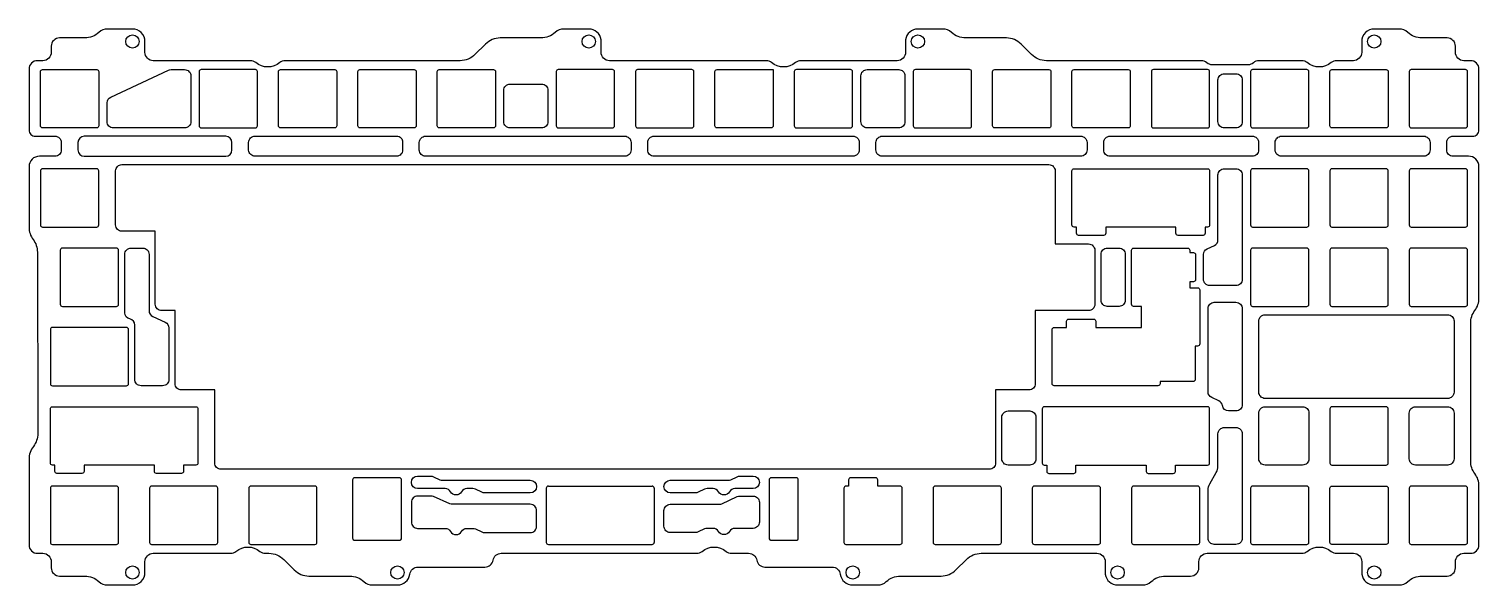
# Model space of a CAD drawing. Header units: millimetres. Extents: x 0 to 348, y -126 to 7.
import ezdxf

# ---------------------------------------------------------------- set-up
doc = ezdxf.new("R2010")
doc.units = ezdxf.units.MM
doc.header["$MEASUREMENT"] = 0

# ---------------------------------------------------------------- blocks, each defined once
blk = doc.blocks.new('FACEFEAT')
at = {"color": 0}
blk.add_lwpolyline([(228.86815, 39.968338), (44.41815, 39.968338, -0.414214), (42.91815, 41.468338), (42.91815, 59.018338), (34.89315, 59.018338, -0.414214), (33.39315, 60.518338), (33.39315, 78.068338), (30.13065, 78.068338, -0.414214), (28.63065, 79.568338), (28.63065, 97.118338), (20.60565, 97.118338, -0.414214), (19.10565, 98.618338), (19.10565, 111.618338, -0.414214), (20.60565, 113.118338), (243.15565, 113.118338, -0.414214), (244.65565, 111.618338), (244.65565, 94.068338), (252.68065, 94.068338, -0.414214), (254.18065, 92.568338), (254.18065, 79.568338, -0.414214), (252.68065, 78.068338), (239.89315, 78.068338), (239.89315, 60.518338, -0.414214), (238.39315, 59.018338), (230.36815, 59.018338), (230.36815, 41.468338, -0.414214), (228.86815, 39.968338, -1)], format="xyb", close=True, dxfattribs=at)

msp = doc.modelspace()

# ---------------------------------------------------------------- linework, layer by layer
at = {"linetype": 'ByBlock'}
for p, q in [((11.525, -20.025), (11.525, -21.8375)), ((47.000511, -18.525), (13.025, -18.525)), ((48.500511, -21.8375), (48.500511, -20.025)), ((13.025, -23.3375), (47.000511, -23.3375))]:
    msp.add_line(p, q, dxfattribs=at)
for p, q in [((123.96875, -103.0375), (123.96875, -116.0375)), ((124.46875, -102.5375), (149.375, -102.5375)), ((149.875, -103.0375), (149.875, -116.0375)), ((124.46875, -116.5375), (149.375, -116.5375))]:
    msp.add_line(p, q)
for points in [[(340.225817, 5.061382), (334.18139, 5.061382, -0.189838), (330.771657, 6.404372, 0.189838), (328.725817, 7.210166), (322.725817, 7.210166, 0.414214), (319.725817, 4.210166), (319.725817, 1.601, -0.414214), (317.725817, -0.399), (313.67799, -0.399, 0.175336), (312.398317, -0.861978, -0.361794), (306.639785, -0.861978, 0.175336), (305.360112, -0.399), (295.044951, -0.399, 0.182676), (293.722075, -0.899, -0.182676), (292.399199, -1.399), (283.863301, -1.399, -0.182676), (282.540425, -0.899, 0.182676), (281.217549, -0.399), (244.027515, -0.399, -0.198912), (240.491981, 1.065466), (237.960531, 3.596916, 0.198912), (234.424997, 5.061382), (224.64389, 5.061382, -0.189838), (221.234157, 6.404372, 0.189838), (219.188317, 7.210166), (213.188317, 7.210166, 0.37391), (210.217475, 4.627416), (210.217475, 1.601, -0.414214), (208.217475, -0.399), (185.09049, -0.399, 0.175336), (183.810817, -0.861978, -0.361794), (178.052285, -0.861978, 0.175336), (176.772612, -0.399), (139.121659, -0.399, -0.414214), (137.121659, 1.601), (137.121659, 4.627416, 0.37391), (134.150817, 7.210166), (128.150817, 7.210166, 0.189838), (126.104978, 6.404372, -0.189838), (122.695245, 5.061382), (112.914137, 5.061382, 0.198912), (109.378603, 3.596916), (106.847153, 1.065466, -0.198912), (103.31162, -0.399), (61.26549, -0.399, 0.175336), (59.985817, -0.861978, -0.361794), (54.227285, -0.861978, 0.175336), (52.947612, -0.399), (29.613317, -0.399, -0.414214), (27.613317, 1.601), (27.613317, 4.210166, 0.414214), (24.613317, 7.210166), (18.613317, 7.210166, 0.189838), (16.567478, 6.404372, -0.189838), (13.157745, 5.061382), (7.113317, 5.061382, 0.414214), (5.113317, 3.061382), (5.113317, 1.601, -0.414214), (3.113317, -0.399), (1.775, -0.399, 0.414214), (-0.225, -2.399), (-0.225, -17.025, 0.414214), (1.275, -18.525), (6.025, -18.525, -0.414214), (7.525, -20.025), (7.525, -21.8375, -0.414214), (6.025, -23.3375), (2.275, -23.3375, 0.414214), (-0.225, -25.8375), (-0.225, -40.332373, 0.162653), (0.779397, -43.338227, -0.162089), (1.783782, -46.333091), (1.879579, -89.919095, -0.167268), (0.827295, -92.998574, 0.166703), (-0.225, -96.067064), (-0.225, -116.6635, 0.414214), (1.775, -118.6635), (3.113317, -118.6635, -0.414214), (5.113317, -120.6635), (5.113317, -122.123882, 0.414214), (7.113317, -124.123882), (13.157745, -124.123882, -0.189838), (16.567478, -125.466872, 0.189838), (18.613317, -126.272666), (24.613317, -126.272666, 0.414214), (27.613317, -123.272666), (27.613317, -120.6635, -0.414214), (29.613317, -118.6635), (48.185112, -118.6635, 0.175336), (49.464785, -118.200522, -0.361794), (55.223317, -118.200522, 0.175336), (56.50299, -118.6635), (57.385802, -118.6635, -0.198912), (60.921336, -120.127966), (63.452786, -122.659416, 0.198912), (66.98832, -124.123882), (76.769428, -124.123882, -0.189838), (80.17916, -125.466872, 0.189838), (82.225, -126.272666), (88.225, -126.272666, 0.37391), (91.195842, -123.689916, -0.37391), (93.176403, -121.968083), (109.225, -121.968083, 0.363911), (111.194543, -120.315791, -0.363911), (113.164086, -118.6635), (160.103862, -118.6635, 0.175336), (161.383535, -118.200522, -0.361794), (167.142067, -118.200522, 0.175336), (168.42174, -118.6635), (172.525, -118.6635, -0.363911), (174.494543, -120.315791, 0.363911), (176.464086, -121.968083), (192.573597, -121.968083, -0.37391), (194.554158, -123.689916, 0.37391), (197.525, -126.272666), (203.525, -126.272666, 0.189838), (205.57084, -125.466872, -0.189838), (208.980572, -124.123882), (218.76168, -124.123882, 0.198912), (222.297214, -122.659416), (224.828664, -120.127966, -0.198912), (228.364198, -118.6635), (256.165841, -118.6635, -0.414214), (258.165841, -120.6635), (258.165841, -123.689916, 0.37391), (261.136683, -126.272666), (267.136683, -126.272666, 0.189838), (269.182522, -125.466872, -0.189838), (272.592255, -124.123882), (278.636683, -124.123882, 0.414214), (280.636683, -122.123882), (280.636683, -120.6635, -0.414214), (282.636683, -118.6635), (305.360112, -118.6635, 0.175336), (306.639785, -118.200522, -0.361794), (312.398317, -118.200522, 0.175336), (313.67799, -118.6635), (317.754975, -118.6635, -0.414214), (319.754975, -120.6635), (319.754975, -123.689916, 0.37391), (322.725817, -126.272666), (328.725817, -126.272666, 0.189838), (330.771657, -125.466872, -0.189838), (334.18139, -124.123882), (340.225817, -124.123882, 0.414214), (342.225817, -122.123882), (342.225817, -120.6635, -0.414214), (344.225817, -118.6635), (345.8875, -118.6635, 0.414214), (347.8875, -116.6635), (347.8875, -102.5375, 0.162278), (346.8875, -99.5375, -0.162278), (345.8875, -96.5375), (345.8875, -63.3875, -0.162278), (346.8875, -60.3875, 0.162278), (347.8875, -57.3875), (347.8875, -25.8375, 0.414214), (345.362745, -23.312745), (341.6375, -23.312745, -0.414214), (340.1375, -21.8375), (340.1375, -20.025, -0.414214), (341.6375, -18.525), (346.3875, -18.525, 0.414214), (347.8875, -17.025), (347.8875, -2.399, 0.414214), (345.8875, -0.399), (344.225817, -0.399, -0.414214), (342.225817, 1.601), (342.225817, 3.061382, 0.414214)], [(16.025, -16.525), (3.025, -16.525, -0.414214), (2.525, -16.025), (2.525, -3.025, -0.414214), (3.025, -2.525), (16.025, -2.525, -0.414214), (16.525, -3.025), (16.525, -16.025, -0.414214)], [(19.391073, -9.121144), (33.235163, -2.665538, -0.109518), (33.86909, -2.525), (37.125, -2.525, -0.414214), (38.625, -4.025), (38.625, -15.025, -0.414214), (37.125, -16.525), (20.025, -16.525, -0.414214), (18.525, -15.025), (18.525, -10.480605, -0.291473)], [(41.125, -16.525), (54.125, -16.525, 0.414214), (54.625, -16.025), (54.625, -3.025, 0.414214), (54.125, -2.525), (41.125, -2.525, 0.414214), (40.625, -3.025), (40.625, -16.025, 0.414214)], [(59.675, -3.025, -0.414214), (60.175, -2.525), (73.175, -2.525, -0.414214), (73.675, -3.025), (73.675, -16.025, -0.414214), (73.175, -16.525), (60.175, -16.525, -0.414214), (59.675, -16.025)], [(78.725, -3.025, -0.414214), (79.225, -2.525), (92.225, -2.525, -0.414214), (92.725, -3.025), (92.725, -16.025, -0.414214), (92.225, -16.525), (79.225, -16.525, -0.414214), (78.725, -16.025)], [(97.775, -3.025, -0.414214), (98.275, -2.525), (111.275, -2.525, -0.414214), (111.775, -3.025), (111.775, -16.025, -0.414214), (111.275, -16.525), (98.275, -16.525, -0.414214), (97.775, -16.025)], [(126.35, -3.025), (126.35, -16.025, 0.414214), (126.85, -16.525), (139.85, -16.525, 0.414214), (140.35, -16.025), (140.35, -3.025, 0.414214), (139.85, -2.525), (126.85, -2.525, 0.414214)], [(159.4, -16.025), (159.4, -3.025, 0.414214), (158.9, -2.525), (145.9, -2.525, 0.414214), (145.4, -3.025), (145.4, -16.025, 0.414214), (145.9, -16.525), (158.9, -16.525, 0.414214)], [(164.45, -3.025, -0.414214), (164.95, -2.525), (178.45, -2.525), (178.45, -16.025, -0.414214), (177.95, -16.525), (164.95, -16.525, -0.414214), (164.45, -16.025)], [(184, -2.525, 0.414214), (183.5, -3.025), (183.5, -16.025, 0.414214), (184, -16.525), (197, -16.525, 0.414214), (197.5, -16.025), (197.5, -3.025, 0.414214), (197, -2.525)], [(201, -2.525), (208.575, -2.525, -0.414214), (210.075, -4.025), (210.075, -15.025, -0.414214), (208.575, -16.525), (201, -16.525, -0.414214), (199.5, -15.025), (199.5, -4.025, -0.414214)], [(225.575, -16.525, 0.414214), (226.075, -16.025), (226.075, -3.025, 0.414214), (225.575, -2.525), (212.575, -2.525, 0.414214), (212.075, -3.025), (212.075, -16.025, 0.414214), (212.575, -16.525)], [(244.625, -2.525, -0.414214), (245.125, -3.025), (245.125, -16.025, -0.414214), (244.625, -16.525), (231.625, -16.525, -0.414214), (231.125, -16.025), (231.125, -3.025, -0.414214), (231.625, -2.525)], [(250.675, -2.525), (263.675, -2.525, -0.414214), (264.175, -3.025), (264.175, -16.025, -0.414214), (263.675, -16.525), (250.675, -16.525, -0.414214), (250.175, -16.025), (250.175, -3.025, -0.414214)], [(269.225, -16.025, 0.414214), (269.725, -16.525), (282.725, -16.525, 0.414214), (283.225, -16.025), (283.225, -3.025, 0.414214), (282.725, -2.525), (269.725, -2.525, 0.414214), (269.225, -3.025)], [(306.5375, -16.525, 0.414214), (307.0375, -16.025), (307.0375, -3.025, 0.414214), (306.5375, -2.525), (293.5375, -2.525, 0.414214), (293.0375, -3.025), (293.0375, -16.025, 0.414214), (293.5375, -16.525)], [(326.0875, -3.025), (326.0875, -16.025, -0.414214), (325.5875, -16.525), (312.5875, -16.525, -0.414214), (312.0875, -16.025), (312.0875, -3.025, -0.414214), (312.5875, -2.525), (325.5875, -2.525, -0.414214)], [(331.1375, -16.025, 0.414214), (331.6375, -16.525), (344.6375, -16.525, 0.414214), (345.1375, -16.025), (345.1375, -3.025, 0.414214), (344.6375, -2.525), (331.6375, -2.525, 0.414214), (331.1375, -3.025)], [(122.85, -16.525), (115.275, -16.525, -0.414214), (113.775, -15.025), (113.775, -7.525, -0.414214), (115.275, -6.025), (122.85, -6.025, -0.414214), (124.35, -7.525), (124.35, -15.025, -0.414214)], [(291.0375, -15.025, -0.414214), (289.5375, -16.525), (286.725, -16.525, -0.414214), (285.225, -15.025), (285.225, -5.025, -0.414214), (286.725, -3.525), (289.5375, -3.525, -0.414214), (291.0375, -5.025)], [(88.061808, -23.312745), (54.086297, -23.312745, -0.414214), (52.500511, -21.873405), (52.500511, -20.043138, -0.414214), (54.086297, -18.500245), (88.061808, -18.500245, -0.414214), (89.476653, -19.957352), (89.476653, -21.855638, -0.414214)], [(144.325613, -21.8375, -0.414214), (142.825613, -23.312745), (94.976022, -23.312745, -0.414214), (93.476022, -21.844769), (93.476022, -20.025, -0.414214), (94.976022, -18.525), (142.825613, -18.525, -0.414214), (144.325613, -20.025)], [(199.094363, -20.025), (199.094363, -21.812745, -0.414214), (197.594363, -23.312745), (149.825613, -23.312745, -0.414214), (148.325613, -21.8375), (148.325613, -20.025, -0.414214), (149.825613, -18.525), (197.594363, -18.525, -0.414214)], [(203.094363, -20.025, -0.414214), (204.594363, -18.525), (252.282272, -18.525, -0.414214), (253.782272, -20.025), (253.782272, -21.8375, -0.414214), (252.282272, -23.312745), (204.594363, -23.312745, -0.414214), (203.094363, -21.8375)], [(259.282272, -18.525), (293.459886, -18.525, -0.414214), (294.959886, -20.025), (294.959886, -21.8375, -0.414214), (293.459886, -23.312745), (259.282272, -23.312745, -0.414214), (257.782272, -21.8375), (257.782272, -20.025, -0.414214)], [(300.459886, -18.525), (334.6375, -18.525, -0.414214), (336.1375, -20.025), (336.1375, -21.8375, -0.414214), (334.6375, -23.312745), (300.459886, -23.312745, -0.414214), (298.959886, -21.8375), (298.959886, -20.025, -0.414214)], [(2.525, -39.8375, 0.414214), (3.025, -40.3375), (16.025, -40.3375, 0.414214), (16.525, -39.8375), (16.525, -26.8375, 0.414214), (16.025, -26.3375), (3.025, -26.3375, 0.414214), (2.525, -26.8375)], [(2.525, -39.8375, 0.414214), (3.025, -40.3375), (16.025, -40.3375, 0.414214), (16.525, -39.8375), (16.525, -26.8375, 0.414214), (16.025, -26.3375), (3.025, -26.3375, 0.414214), (2.525, -26.8375)], [(258.262, -41.8375, -0.414214), (257.762, -42.3375), (251.762, -42.3375, -0.414214), (251.262, -41.8375), (251.262, -40.3375), (250.675, -40.3375, -0.414214), (250.175, -39.8375), (250.175, -26.8375, -0.414214), (250.675, -26.3375), (282.725, -26.3375, -0.414214), (283.225, -26.8375), (283.225, -39.8375, -0.414214), (282.725, -40.3375), (282.138, -40.3375), (282.138, -41.8375, -0.414214), (281.638, -42.3375), (275.638, -42.3375, -0.414214), (275.138, -41.8375), (275.138, -40.3375), (258.262, -40.3375)], [(291.0375, -52.904167, -0.414214), (289.5375, -54.404167), (283.25675, -54.404167, -0.414214), (281.75675, -52.904167), (281.75675, -46.910377, -0.291473), (282.622823, -45.550915), (284.358927, -44.741356, 0.291473), (285.225, -43.381895), (285.225, -27.8375, -0.414214), (286.725, -26.3375), (289.5375, -26.3375, -0.414214), (291.0375, -27.8375)], [(306.5375, -40.3375, 0.414214), (307.0375, -39.8375), (307.0375, -26.8375, 0.414214), (306.5375, -26.3375), (293.5375, -26.3375, 0.414214), (293.0375, -26.8375), (293.0375, -39.8375, 0.414214), (293.5375, -40.3375)], [(312.0875, -39.8375, 0.414214), (312.5875, -40.3375), (325.5875, -40.3375, 0.414214), (326.0875, -39.8375), (326.0875, -26.8375, 0.414214), (325.5875, -26.3375), (312.5875, -26.3375, 0.414214), (312.0875, -26.8375)], [(345.1375, -26.8375, 0.414214), (344.6375, -26.3375), (331.6375, -26.3375, 0.414214), (331.1375, -26.8375), (331.1375, -39.8375, 0.414214), (331.6375, -40.3375), (344.6375, -40.3375, 0.414214), (345.1375, -39.8375)], [(7.2875, -45.8875), (7.2875, -58.8875, 0.414214), (7.7875, -59.3875), (20.7875, -59.3875, 0.414214), (21.2875, -58.8875), (21.2875, -45.8875, 0.414214), (20.7875, -45.3875), (7.7875, -45.3875, 0.414214)], [(22.7875, -46.8875, -0.414214), (24.2875, -45.3875), (27.1, -45.3875, -0.414214), (28.6, -46.8875), (28.6, -60.431895, 0.291473), (29.466073, -61.791356), (32.496427, -63.204434, -0.291473), (33.3625, -64.563896), (33.3625, -76.9375, -0.414214), (31.8625, -78.4375), (26.66875, -78.4375, -0.414214), (25.16875, -76.9375), (25.16875, -63.87582, 0.354597), (23.978125, -62.408071, -0.354597), (22.7875, -60.940322)], [(266.84375, -59.3875), (264.9625, -59.3875, -0.414214), (264.4625, -58.8875), (264.4625, -45.8875, -0.414214), (264.9625, -45.3875), (277.9625, -45.3875, -0.414214), (278.4625, -45.8875), (278.4625, -46.4745), (279.34375, -46.4745, -0.414214), (279.84375, -46.9745), (279.84375, -52.9745, -0.414214), (279.34375, -53.4745), (278.4625, -53.4745), (278.4625, -54.9125), (280.34375, -54.9125, -0.414214), (280.84375, -55.4125), (280.84375, -68.4125, -0.414214), (280.34375, -68.9125), (279.75675, -68.9125), (279.75675, -76.9375, -0.414214), (279.25675, -77.4375), (271.31875, -77.4375), (271.31875, -77.9375, -0.414214), (270.81875, -78.4375), (245.9125, -78.4375, -0.414214), (245.4125, -77.9375), (245.4125, -64.9375, -0.414214), (245.9125, -64.4375), (248.88075, -64.4375), (248.88075, -62.9375, -0.414214), (249.38075, -62.4375), (255.38075, -62.4375, -0.414214), (255.88075, -62.9375), (255.88075, -64.4375), (266.84375, -64.4375)], [(261.4625, -45.3875, -0.414214), (262.9625, -46.8875), (262.9625, -57.8875, -0.414214), (261.4625, -59.3875), (258.65, -59.3875, -0.414214), (257.15, -57.8875), (257.15, -46.8875, -0.414214), (258.65, -45.3875)], [(306.5375, -45.3875), (293.5375, -45.3875, 0.414214), (293.0375, -45.8875), (293.0375, -58.8875, 0.414214), (293.5375, -59.3875), (306.5375, -59.3875, 0.414214), (307.0375, -58.8875), (307.0375, -45.8875, 0.414214)], [(325.5875, -45.3875), (312.5875, -45.3875, 0.414214), (312.0875, -45.8875), (312.0875, -58.8875, 0.414214), (312.5875, -59.3875), (325.5875, -59.3875, 0.414214), (326.0875, -58.8875), (326.0875, -45.8875, 0.414214)], [(345.1375, -58.8875), (345.1375, -45.8875, 0.414214), (344.6375, -45.3875), (331.6375, -45.3875, 0.414214), (331.1375, -45.8875), (331.1375, -58.8875, 0.414214), (331.6375, -59.3875), (344.6375, -59.3875, 0.414214)], [(283.709823, -81.274085, -0.291473), (282.84375, -79.914623), (282.84375, -59.904167, -0.414214), (284.34375, -58.404167), (289.5375, -58.404167, -0.414214), (291.0375, -59.904167), (291.0375, -82.970833, -0.414214), (289.5375, -84.470833), (287.774593, -84.470833, -0.368635), (286.293297, -83.206969, 0.249062), (285.445927, -82.083644)], [(340.3875, -81.4875), (296.5375, -81.4875, -0.414214), (295.0375, -79.9875), (295.0375, -62.8875, -0.414214), (296.5375, -61.3875), (340.3875, -61.3875, -0.414214), (341.8875, -62.8875), (341.8875, -79.9875, -0.414214)], [(4.90625, -77.9375, 0.414214), (5.40625, -78.4375), (23.16875, -78.4375, 0.414214), (23.66875, -77.9375), (23.66875, -64.9375, 0.414214), (23.16875, -64.4375), (5.40625, -64.4375, 0.414214), (4.90625, -64.9375)], [(12.99325, -98.9875, -0.414214), (12.49325, -99.4875), (6.49325, -99.4875, -0.414214), (5.99325, -98.9875), (5.99325, -97.4875), (5.40625, -97.4875, -0.414214), (4.90625, -96.9875), (4.90625, -83.9875, -0.414214), (5.40625, -83.4875), (39.8375, -83.4875, -0.414214), (40.3375, -83.9875), (40.3375, -96.9875, -0.414214), (39.8375, -97.4875), (36.86925, -97.4875), (36.86925, -98.9875, -0.414214), (36.36925, -99.4875), (30.36925, -99.4875, -0.414214), (29.86925, -98.9875), (29.86925, -97.4875), (12.99325, -97.4875)], [(251.11825, -98.9875), (251.11825, -97.4875), (267.99425, -97.4875), (267.99425, -98.9875, 0.414214), (268.49425, -99.4875), (274.49425, -99.4875, 0.414214), (274.99425, -98.9875), (274.99425, -97.4875), (282.725, -97.4875, 0.414214), (283.225, -96.9875), (283.225, -83.9875, 0.414214), (282.725, -83.4875), (243.53125, -83.4875, 0.414214), (243.03125, -83.9875), (243.03125, -96.9875, 0.414214), (243.53125, -97.4875), (244.11825, -97.4875), (244.11825, -98.9875, 0.414214), (244.61825, -99.4875), (250.61825, -99.4875, 0.414214)], [(307.0375, -84.9875), (307.0375, -95.9875, -0.414214), (305.5375, -97.4875), (296.5375, -97.4875, -0.414214), (295.0375, -95.9875), (295.0375, -84.9875, -0.414214), (296.5375, -83.4875), (305.5375, -83.4875, -0.414214)], [(326.0875, -83.9875, 0.414214), (325.5875, -83.4875), (312.5875, -83.4875, 0.414214), (312.0875, -83.9875), (312.0875, -96.9875, 0.414214), (312.5875, -97.4875), (325.5875, -97.4875, 0.414214), (326.0875, -96.9875)], [(341.8875, -95.9875, -0.414214), (340.3875, -97.4875), (332.6375, -97.4875, -0.414214), (331.1375, -95.9875), (331.1375, -84.9875, -0.414214), (332.6375, -83.4875), (340.3875, -83.4875, -0.414214), (341.8875, -84.9875)], [(240.03125, -97.4875), (234.8375, -97.4875, -0.414214), (233.3375, -95.9875), (233.3375, -85.9875, -0.414214), (234.8375, -84.4875), (240.03125, -84.4875, -0.414214), (241.53125, -85.9875), (241.53125, -95.9875, -0.414214)], [(291.0375, -115.0375, -0.414214), (289.5375, -116.5375), (284.3435, -116.5375, -0.414214), (282.8435, -115.0375), (282.8435, -103.466543, -0.131463), (283.244305, -101.968483), (284.824195, -99.227307, 0.131463), (285.225, -97.729247), (285.225, -89.970833, -0.414214), (286.725, -88.470833), (289.5375, -88.470833, -0.414214), (291.0375, -89.970833)], [(77.96875, -100.5375, 0.414214), (77.46875, -101.0375), (77.46875, -115.0375, 0.414214), (77.96875, -115.5375), (88.725, -115.5375, 0.414214), (89.225, -115.0375), (89.225, -101.0375, 0.414214), (88.725, -100.5375)], [(108.498615, -104.002962), (106.956878, -103.284038, 0.109518), (106.322951, -103.1435), (104.898076, -103.1435, 0.267949), (103.599038, -103.8935, -0.57735), (101.000962, -103.8935, 0.267949), (99.701924, -103.1435), (93.069, -103.1435, -1), (93.069, -100.1435), (96.236458, -100.1435, -0.109518), (96.870385, -100.284038), (98.412122, -101.002962, 0.109518), (99.046049, -101.1435), (120.125, -101.1435, -1), (120.125, -104.1435), (109.132542, -104.1435, -0.109518)], [(168.286878, -101.002962), (169.828615, -100.284038, -0.109518), (170.462542, -100.1435), (173.63, -100.1435, -1), (173.63, -103.1435), (169.228076, -103.1435, 0.267949), (167.929038, -103.8935, -0.57735), (165.330962, -103.8935, 0.267949), (164.031924, -103.1435), (162.607049, -103.1435, 0.109518), (161.973122, -103.284038), (160.431385, -104.002962, -0.109518), (159.797458, -104.1435), (153.715, -104.1435, -1), (153.715, -101.1435), (167.652951, -101.1435, 0.109518)], [(183.96875, -115.5375, 0.414214), (184.46875, -115.0375), (184.46875, -101.0375, 0.414214), (183.96875, -100.5375), (177.96875, -100.5375, 0.414214), (177.46875, -101.0375), (177.46875, -115.0375, 0.414214), (177.96875, -115.5375)], [(195.90625, -116.5375), (208.90625, -116.5375, 0.414214), (209.40625, -116.0375), (209.40625, -103.0375, 0.414214), (208.90625, -102.5375), (203.525, -102.5375), (203.525, -101.0375, 0.414214), (203.025, -100.5375), (197.025, -100.5375, 0.414214), (196.525, -101.0375), (196.525, -102.5375), (195.90625, -102.5375, 0.414214), (195.40625, -103.0375), (195.40625, -116.0375, 0.414214)], [(20.7875, -116.5375, 0.414214), (21.2875, -116.0375), (21.2875, -103.0375, 0.414214), (20.7875, -102.5375), (5.40625, -102.5375, 0.414214), (4.90625, -103.0375), (4.90625, -116.0375, 0.414214), (5.40625, -116.5375)], [(29.21875, -102.5375, 0.414214), (28.71875, -103.0375), (28.71875, -116.0375, 0.414214), (29.21875, -116.5375), (44.6, -116.5375, 0.414214), (45.1, -116.0375), (45.1, -103.0375, 0.414214), (44.6, -102.5375)], [(53.03125, -102.5375, 0.414214), (52.53125, -103.0375), (52.53125, -116.0375, 0.414214), (53.03125, -116.5375), (68.4125, -116.5375, 0.414214), (68.9125, -116.0375), (68.9125, -103.0375, 0.414214), (68.4125, -102.5375)], [(217.3375, -102.5375, 0.414214), (216.8375, -103.0375), (216.8375, -116.0375, 0.414214), (217.3375, -116.5375), (232.71875, -116.5375, 0.414214), (233.21875, -116.0375), (233.21875, -103.0375, 0.414214), (232.71875, -102.5375)], [(241.15, -102.5375, 0.414214), (240.65, -103.0375), (240.65, -116.0375, 0.414214), (241.15, -116.5375), (256.53125, -116.5375, 0.414214), (257.03125, -116.0375), (257.03125, -103.0375, 0.414214), (256.53125, -102.5375)], [(264.9625, -102.5375, 0.414214), (264.4625, -103.0375), (264.4625, -116.0375, 0.414214), (264.9625, -116.5375), (280.34375, -116.5375, 0.414214), (280.84375, -116.0375), (280.84375, -103.0375, 0.414214), (280.34375, -102.5375)], [(293.5375, -102.5375, 0.414214), (293.0375, -103.0375), (293.0375, -116.0375, 0.414214), (293.5375, -116.5375), (306.5375, -116.5375, 0.414214), (307.0375, -116.0375), (307.0375, -103.0375, 0.414214), (306.5375, -102.5375)], [(312.5875, -116.5375, -0.414214), (312.0875, -116.0375), (312.0875, -103.0375, -0.414214), (312.5875, -102.5375), (325.5875, -102.5375, -0.414214), (326.0875, -103.0375), (326.0875, -116.0375, -0.414214), (325.5875, -116.5375)], [(331.1375, -103.0375), (331.1375, -116.0375, 0.414214), (331.6375, -116.5375), (344.6375, -116.5375, 0.414214), (345.1375, -116.0375), (345.1375, -103.0375, 0.414214), (344.6375, -102.5375), (331.6375, -102.5375, 0.414214)], [(99.701924, -112.6685, -0.267949), (101.000962, -113.4185, 0.57735), (103.599038, -113.4185, -0.267949), (104.898076, -112.6685), (106.322951, -112.6685, -0.109518), (106.956878, -112.809038), (108.498615, -113.527962, 0.109518), (109.132542, -113.6685), (120.125, -113.6685, 0.414214), (121.625, -112.1685), (121.625, -108.406, 0.414214), (120.125, -106.906), (101.421556, -106.906, -0.109518), (100.787628, -106.765462), (96.870385, -105.046538, 0.109518), (96.236458, -104.906), (93.069, -104.906, 0.414214), (91.569, -106.406), (91.569, -111.1685, 0.414214), (93.069, -112.6685)], [(165.330962, -113.4185, 0.267949), (164.031924, -112.6685), (162.607049, -112.6685, 0.109518), (161.973122, -112.809038), (160.431385, -113.527962, -0.109518), (159.797458, -113.6685), (153.715, -113.6685, -0.414214), (152.215, -112.1685), (152.215, -108.406, -0.414214), (153.715, -106.906), (165.508444, -106.906, 0.109518), (166.142372, -106.765462), (169.828615, -105.046538, -0.109518), (170.462542, -104.906), (173.63, -104.906, -0.414214), (175.13, -106.406), (175.13, -111.1685, -0.414214), (173.63, -112.6685), (169.228076, -112.6685, 0.267949), (167.929038, -113.4185, -0.57735)]]:
    msp.add_lwpolyline(points, format="xyb", close=True)
for centre in [(24.613317, 4.210166), (134.150817, 4.210166), (213.188317, 4.210166), (322.725817, 4.210166), (24.613317, -123.272666), (88.225, -123.272666), (197.525, -123.272666), (261.136683, -123.272666), (322.725817, -123.272666)]:
    msp.add_circle(centre, 1.6)
for centre, start, end in [((13.025, -20.025), 90, 180), ((47.000511, -20.025), 0, 90), ((13.025, -21.8375), 180, 270), ((47.000511, -21.8375), 270, 0)]:
    msp.add_arc(centre, 1.5, start, end, dxfattribs=at)
for centre, start, end in [((124.46875, -103.0375), 90, 180), ((149.375, -103.0375), 0, 90), ((124.46875, -116.0375), 180, 270), ((149.375, -116.0375), -90, 0)]:
    msp.add_arc(centre, 0.5, start, end)

# ---------------------------------------------------------------- block references
at = {"color": 0}
msp.add_blockref('FACEFEAT', (1.46935, -138.455838), dxfattribs=at)

doc.saveas('drawing.dxf')
